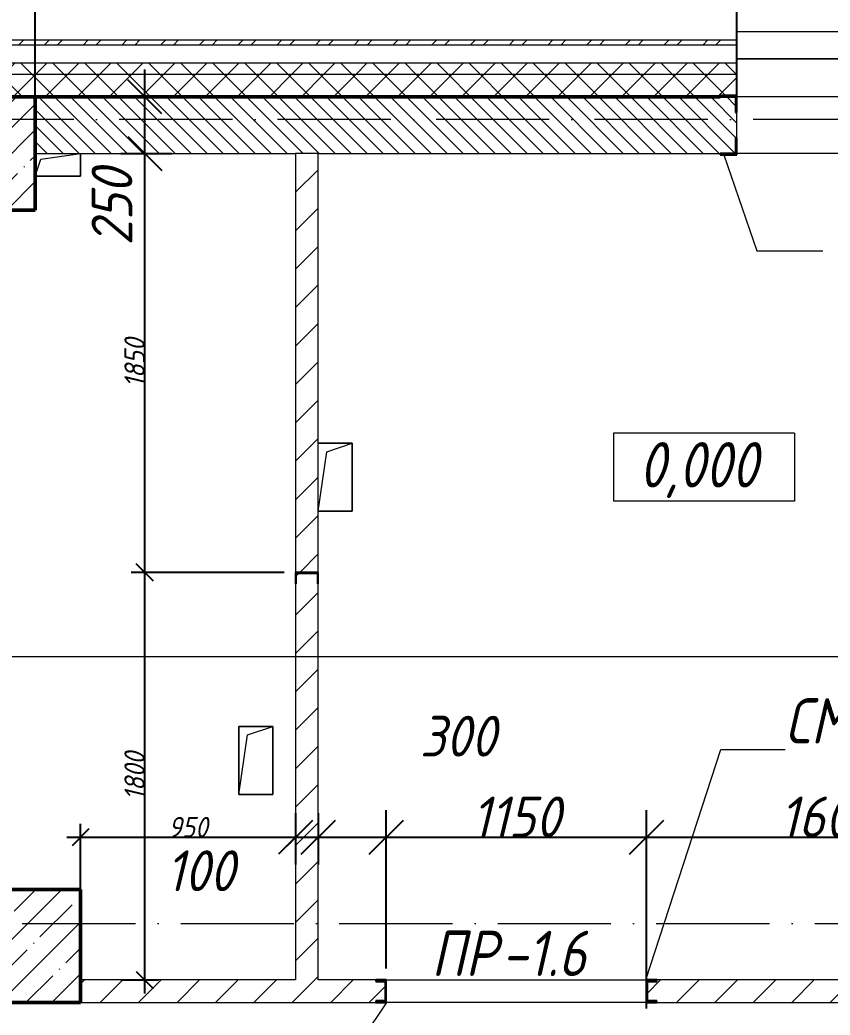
# Model space of a CAD drawing. Header units: millimetres. Extents: x -356862 to 418287, y 0 to 839748.
# Drawn here: x -97068 to -93489, y 626342 to 630737 of the extents above; entities that cross this region are included whole.
import ezdxf

# ---------------------------------------------------------------- set-up
doc = ezdxf.new("R2010")
doc.units = ezdxf.units.MM
doc.linetypes.add('50_200_ШТРИХ_1Т_ш5_п1_п1_', pattern=[700, 500, -100, 0, -100])
for name, color, linetype, lineweight in [('A-____-____-DIMS', 7, 'Continuous', 9), ('A-DOOR-____-OTLN', 7, 'Continuous', 9), ('A-FLOR-____-OTLN', 7, 'Continuous', 9), ('A-GENM-____-IDEN', 7, 'Continuous', 9), ('A-GENM-____-MCUT', 7, 'Continuous', 25), ('A-GENM-____-OTLN', 7, 'Continuous', 9), ('A-GENM-____-OTLN-1', 7, 'Continuous', 25), ('A-GLAZ-____-OTLN', 7, 'Continuous', 9), ('A-WALL-____-MCUT', 7, 'Continuous', 13), ('A-WALL-____-MCUT-1', 7, 'Continuous', 9), ('A-WALL-____-MCUT-2', 7, 'Continuous', 50), ('A-WALL-____-OTLN', 7, 'Continuous', 9), ('A-WALL-____-PATT-1', 7, 'Continuous', 9), ('G-____-____-DIMS', 7, 'Continuous', 9), ('S-COLS-____-MCUT', 7, 'Continuous', 50), ('S-COLS-____-OTLN', 7, 'Continuous', 9), ('S-GRID-____-OTLN-1', 7, '50_200_ШТРИХ_1Т_ш5_п1_п1_', 9)]:
    doc.layers.add(name, color=color, linetype=linetype, lineweight=lineweight)
for name, color, linetype, lineweight, true_color in [('A-DOOR-____-OTLN-1', 7, 'Continuous', 9, 0xffffff), ('A-WALL-____-MCUT-5', 7, 'Continuous', 13, 0x000000), ('A-WALL-____-MCUT-7', 7, 'Continuous', 9, 0x000000), ('A-WALL-____-PATT-2', 7, 'Continuous', 9, 0x787878), ('A-WALL-____-PATT-5', 7, 'Continuous', 9, 0x000000), ('A-WALL-FNSH-MCUT-2', 7, 'Continuous', 13, 0x000000), ('A-WALL-FNSH-MCUT-3', 7, 'Continuous', 9, 0x000000), ('G-____-____-SYMB-2', 7, 'Continuous', 9, 0x000000), ('I-WALL-____-OTLN-3', 7, 'Continuous', 9, 0x000000)]:
    doc.layers.add(name, color=color, linetype=linetype, lineweight=lineweight, true_color=true_color)
doc.styles.add('ISOCPEUR_I_10', font='isocpeui.ttf', dxfattribs={"width": 0.9, "height": 180})
doc.styles.add('ISOCPEUR_I_14', font='isocpeui.ttf', dxfattribs={"width": 0.9, "height": 180})
doc.styles.add('ISOCPEUR_I_2', font='isocpeui.ttf', dxfattribs={"width": 0.85, "height": 2.3})
doc.styles.add('ISOCPEUR_I_7', font='isocpeui.ttf', dxfattribs={"width": 0.9, "height": 90})
doc.dimstyles.new('ISO-1_8_0_9К_СРЕДНИЙ_Кладочные_2', dxfattribs={"dimscale": 304.8, "dimtxt": 89.638306, "dimasz": 0.246063, "dimexe": 0.19685, "dimexo": 0, "dimgap": 0, "dimtad": 1, "dimdec": 3, "dimrnd": 0.001, "dimdsep": 46, "dimtxsty": 'ISOCPEUR_I_7', "dimblk1": 'OBLIQUE', "dimblk2": 'OBLIQUE', "dimsah": 1, "dimcen": 0.09, "dimdle": 0.19685, "dimazin": 0, "dimtfac": 1, "dimtdec": 4, "dimtix": 1, "dimtmove": 1, "dimatfit": 3, "dimfxl": 1, "dimtvp": 1, "dimtolj": 1, "dimtzin": 0, "dimarcsym": 2})
doc.dimstyles.new('ISO-1_8_0_9К_СРЕДНИЙ_Кладочные_5', dxfattribs={"dimscale": 304.8, "dimtxt": 179.276612, "dimasz": 0.492126, "dimexe": 0.393701, "dimexo": 0, "dimgap": 0, "dimtad": 1, "dimdec": 3, "dimrnd": 0.001, "dimdsep": 46, "dimtxsty": 'ISOCPEUR_I_10', "dimblk1": 'OBLIQUE', "dimblk2": 'OBLIQUE', "dimsah": 1, "dimcen": 0.09, "dimdle": 0.393701, "dimazin": 0, "dimtfac": 1, "dimtdec": 4, "dimtix": 1, "dimtmove": 2, "dimatfit": 3, "dimfxl": 1, "dimtvp": 1, "dimtolj": 1, "dimtzin": 0, "dimarcsym": 2})
doc.dimstyles.new('ISO-1_8_0_9К_СРЕДНИЙ_Кладочные_6', dxfattribs={"dimscale": 304.8, "dimtxt": 179.276612, "dimasz": 0.492126, "dimexe": 0.393701, "dimexo": 0, "dimgap": 0, "dimtad": 1, "dimdec": 3, "dimrnd": 0.001, "dimdsep": 46, "dimtxsty": 'ISOCPEUR_I_14', "dimblk1": 'OBLIQUE', "dimblk2": 'OBLIQUE', "dimsah": 1, "dimcen": 0.09, "dimdle": 0.393701, "dimazin": 0, "dimtfac": 1, "dimtdec": 4, "dimtix": 1, "dimtmove": 0, "dimatfit": 3, "dimfxl": 1, "dimtvp": 1, "dimtolj": 1, "dimtzin": 0, "dimarcsym": 2})
pattern_1 = [(45, (-175000.74, 544716.51), (-84.85281, 84.85281), [])]
pattern_2 = [(45, (-175000.74, 544716.51), (-70.71068, 70.71068), []), (135, (-175000.74, 544716.51), (-70.71068, -70.71068), [])]

# ---------------------------------------------------------------- blocks, each defined once
blk = doc.blocks.new('BSC_Колонна _Прямоугольная - 500х500-V56-АР1_Кладочный план 1 этажа в осях 1-64_Ю-ЯЯ')
at = {"layer": 'S-COLS-____-OTLN'}
h = blk.add_hatch(dxfattribs=at)
h.set_pattern_fill('FP_56', color=256, style=0, pattern_type=2)
h.set_pattern_definition([(45, (-77750, -85431.04), (-114.04925, 114.04925), []), (45, (-77635.95, -85431.04), (-114.04925, 114.04925), [201.613, -40.323, 3.353, -36.97])])
h.paths.add_polyline_path([(-250, -250), (250, -250), (250, 250), (-250, 250), (-250, 47.4)], flags=0)
at = {"layer": 'S-COLS-____-MCUT'}
for p, q in [((250, 250), (-250, 250)), ((-250, 250), (-250, -250)), ((250, -250), (250, 250)), ((-250, -250), (250, -250))]:
    blk.add_line(p, q, dxfattribs=at)
blk = doc.blocks.new('Проем_Дверь_Прямоугольный - 1800х2700h_оконные проемы-25805030-АР1_Кладочный план 1 этажа в осях 1-64_Ю-ЯЯ')
at = {"layer": 'A-DOOR-____-OTLN-1'}
for p, q in [((900, 125), (-900, 125)), ((900, -125), (-900, -125))]:
    blk.add_line(p, q, dxfattribs=at)
blk = doc.blocks.new('BSC_Колонна _Прямоугольная - 500х700-V172-АР1_Кладочный план 1 этажа в осях 1-64_Ю-ЯЯ')
at = {"layer": 'S-COLS-____-OTLN'}
h = blk.add_hatch(dxfattribs=at)
h.set_pattern_fill('FP_177', color=256, style=0, pattern_type=2)
h.set_pattern_definition([(315, (-81931.04, 77850), (114.04925, 114.04925), []), (315, (-81931.04, 77735.95), (114.04925, 114.04925), [201.613, -40.323, 3.353, -36.97])])
h.paths.add_polyline_path([(-250, 350), (-250, -350), (250, -350), (250, 350)], flags=0)
at = {"layer": 'S-COLS-____-MCUT'}
for p, q in [((250, 350), (-250, 350)), ((-250, 350), (-250, -350)), ((250, -350), (250, 350)), ((-250, -350), (250, -350))]:
    blk.add_line(p, q, dxfattribs=at)
blk = doc.blocks.new('Фахверк_СКБ_Уголок - 250_2700-27497298-АР1_Кладочный план 1 этажа в осях 1-64_Ю-ЯЯ')
at = {"layer": 'A-GENM-____-MCUT'}
for p, q in [((200, 181), (125, 181)), ((125, 181), (125, 106)), ((200, 175), (200, 181)), ((131, 106), (131, 175)), ((131, 175), (200, 175)), ((125, 106), (131, 106)), ((131, -6), (125, -6)), ((125, -6), (125, -81)), ((131, -75), (131, -6)), ((125, -81), (200, -81)), ((200, -75), (131, -75)), ((200, -81), (200, -75))]:
    blk.add_line(p, q, dxfattribs=at)
blk = doc.blocks.new('154_Фахверк_СКБ_Швеллер - Тип_100_4010-27736299-АР1_Кладочный план 1 этажа в осях 1-64_Ю-ЯЯ')
at = {"layer": 'A-GENM-____-MCUT'}
for p, q in [((175, 50), (125, 50)), ((125, 50), (125, -50)), ((128, 47), (175, 47)), ((128, -47), (128, 47)), ((175, 47), (175, 50)), ((125, -50), (175, -50)), ((175, -47), (128, -47)), ((175, -50), (175, -47))]:
    blk.add_line(p, q, dxfattribs=at)
blk = doc.blocks.new('154_Стойка_СКБ_Швеллер - СМ-2230_100-28215779-АР1_Кладочный план 1 этажа в осях 1-64_Ю-ЯЯ')
at = {"layer": 'A-GENM-____-MCUT'}
for p, q in [((171, 50), (125, 50)), ((125, 50), (125, -50)), ((171, 42.4), (171, 50)), ((129.5, 42.4), (171, 42.4)), ((129.5, -42.4), (129.5, 42.4)), ((171, -42.4), (129.5, -42.4)), ((171, -50), (171, -42.4)), ((125, -50), (171, -50))]:
    blk.add_line(p, q, dxfattribs=at)
blk = doc.blocks.new('AR_Отверстие прямоугольное _в плите_ - AR_Отверстие прямоугольное _в плите_-30459760-АР1_Кладочный план 1 этажа в осях 1-64_Ю-ЯЯ')
at = {"layer": 'A-GENM-____-OTLN'}
for p, q in [((75, 150), (-75, 150)), ((-75, 150), (-75, -150)), ((-37.5, 112.5), (75, 150)), ((75, -150), (75, 150)), ((-75, -150), (-37.5, 112.5)), ((-75, -150), (75, -150))]:
    blk.add_line(p, q, dxfattribs=at)
blk = doc.blocks.new('AR_Отверстие прямоугольное _в плите_ - AR_Отверстие прямоугольное _в плите_-V196-АР1_Кладочный план 1 этажа в осях 1-64_Ю-ЯЯ')
at = {"layer": 'A-GENM-____-OTLN'}
for p, q in [((75, 150), (-75, 150)), ((-37.5, 112.5), (75, 150)), ((75, -150), (75, 150)), ((-75, -150), (-37.5, 112.5)), ((-75, -150), (75, -150))]:
    blk.add_line(p, q, dxfattribs=at)
blk = doc.blocks.new('AR_Отверстие прямоугольное _в плите_ - AR_Отверстие прямоугольное _в плите_-V225-АР1_Кладочный план 1 этажа в осях 1-64_Ю-ЯЯ')
at = {"layer": 'A-GENM-____-OTLN'}
for p, q in [((-75, 25), (100, 50)), ((100, -50), (100, 50)), ((-100, -50), (-75, 25)), ((-100, -50), (100, -50))]:
    blk.add_line(p, q, dxfattribs=at)
blk = doc.blocks.new('Отлив_СКБ - Отлив витража_120_НВФ-31885689-АР1_Кладочный план 1 этажа в осях 1-64_Ю-ЯЯ')
at = {"layer": 'A-GLAZ-____-OTLN'}
for p, q in [((0, 83), (0, 120)), ((1800, 120), (0, 120)), ((1800, 120), (1800, 83)), ((0, 2), (1800, 2)), ((1800, 0), (0, 0))]:
    blk.add_line(p, q, dxfattribs=at)
blk = doc.blocks.new('_Oblique')
at = {"color": 0, "linetype": 'ByBlock', "lineweight": -2}
blk.add_line((-0.5, -0.5), (0.5, 0.5), dxfattribs=at)
blk = doc.blocks.new('*D12552')
at = {"layer": 'A-____-____-DIMS', "color": 0, "lineweight": -2, "transparency": 16777216}
for p, q in [((-96516.7, 626437.6), (-96516.7, 628357.6)), ((-95900.7, 628297.6), (-96576.7, 628297.6)), ((-96622.8, 626497.6), (-96456.7, 626497.6))]:
    blk.add_line(p, q, dxfattribs=at)
at = {"layer": 'Defpoints', "color": 0, "transparency": 16777216}
for p in [(-96516.7, 628297.6), (-95900.7, 628297.6), (-96622.8, 626497.6)]:
    blk.add_point(p, dxfattribs=at)
at = {"layer": 'A-____-____-DIMS', "color": 0, "lineweight": -2, "transparency": 16777216, "xscale": 75, "yscale": 75, "zscale": 75}
for p, rotation in [((-96516.7, 628297.6), 90), ((-96516.7, 626497.6), 270)]:
    blk.add_blockref('_Oblique', p, dxfattribs=dict(at, rotation=rotation))
at = {"layer": 'A-____-____-DIMS', "color": 0, "transparency": 16777216, "insert": (-96561.7, 627397.6), "char_height": 90, "width": 504.733, "attachment_point": 5, "rotation": 90, "style": 'ISOCPEUR_I_7'}
blk.add_mtext('\\A1;1800', dxfattribs=at)
blk = doc.blocks.new('*D12553')
at = {"layer": 'A-____-____-DIMS', "color": 0, "lineweight": -2, "transparency": 16777216}
for p, q in [((-96516.7, 628237.6), (-96516.7, 630207.6)), ((-96622.8, 630147.6), (-96456.7, 630147.6)), ((-95900.7, 628297.6), (-96576.7, 628297.6))]:
    blk.add_line(p, q, dxfattribs=at)
at = {"layer": 'Defpoints', "color": 0, "transparency": 16777216}
for p in [(-96622.8, 630147.6), (-96516.7, 630147.6), (-95900.7, 628297.6)]:
    blk.add_point(p, dxfattribs=at)
at = {"layer": 'A-____-____-DIMS', "color": 0, "lineweight": -2, "transparency": 16777216, "xscale": 75, "yscale": 75, "zscale": 75}
for p, rotation in [((-96516.7, 630147.6), 90), ((-96516.7, 628297.6), 270)]:
    blk.add_blockref('_Oblique', p, dxfattribs=dict(at, rotation=rotation))
at = {"layer": 'A-____-____-DIMS', "color": 0, "transparency": 16777216, "insert": (-96561.7, 629222.6), "char_height": 90, "width": 504.733, "attachment_point": 5, "rotation": 90, "style": 'ISOCPEUR_I_7'}
blk.add_mtext('\\A1;1850', dxfattribs=at)
blk = doc.blocks.new('*D12554')
at = {"layer": 'A-____-____-DIMS', "color": 0, "lineweight": -2, "transparency": 16777216}
for p, q in [((-96516.7, 630027.6), (-96516.7, 630517.6)), ((-96622.8, 630397.6), (-96396.7, 630397.6)), ((-96622.8, 630147.6), (-96396.7, 630147.6))]:
    blk.add_line(p, q, dxfattribs=at)
at = {"layer": 'Defpoints', "color": 0, "transparency": 16777216}
for p in [(-96622.8, 630397.6), (-96516.7, 630397.6), (-96622.8, 630147.6)]:
    blk.add_point(p, dxfattribs=at)
at = {"layer": 'A-____-____-DIMS', "color": 0, "lineweight": -2, "transparency": 16777216, "xscale": 150, "yscale": 150, "zscale": 150}
for p, rotation in [((-96516.7, 630397.6), 90), ((-96516.7, 630147.6), 270)]:
    blk.add_blockref('_Oblique', p, dxfattribs=dict(at, rotation=rotation))
at = {"layer": 'A-____-____-DIMS', "color": 0, "transparency": 16777216, "insert": (-96751.8, 629741.3), "char_height": 180, "width": 409.578, "attachment_point": 1, "rotation": 90, "line_spacing_factor": 1.149209, "style": 'ISOCPEUR_I_10'}
blk.add_mtext('\\A1;250', dxfattribs=at)
blk = doc.blocks.new('*D12655')
at = {"layer": 'A-____-____-DIMS', "color": 0, "lineweight": -2, "transparency": 16777216}
for p, q in [((-95850.7, 627233.5), (-95850.7, 627067.4)), ((-96800.7, 626497.6), (-96800.7, 627187.4)), ((-96860.7, 627127.4), (-95790.7, 627127.4))]:
    blk.add_line(p, q, dxfattribs=at)
at = {"layer": 'Defpoints', "color": 0, "transparency": 16777216}
for p in [(-95850.7, 627233.5), (-95850.7, 627127.4), (-96800.7, 626497.6)]:
    blk.add_point(p, dxfattribs=at)
at = {"layer": 'A-____-____-DIMS', "color": 0, "lineweight": -2, "transparency": 16777216, "xscale": 75, "yscale": 75, "zscale": 75, "rotation": 180}
blk.add_blockref('_Oblique', (-96800.7, 627127.4), dxfattribs=at)
at = {"layer": 'A-____-____-DIMS', "color": 0, "lineweight": -2, "transparency": 16777216, "xscale": 75, "yscale": 75, "zscale": 75}
blk.add_blockref('_Oblique', (-95850.7, 627127.4), dxfattribs=at)
at = {"layer": 'A-____-____-DIMS', "color": 0, "transparency": 16777216, "insert": (-96325.7, 627172.4), "char_height": 90, "width": 409.578, "attachment_point": 5, "style": 'ISOCPEUR_I_7'}
blk.add_mtext('\\A1;950', dxfattribs=at)
blk = doc.blocks.new('*D12656')
at = {"layer": 'A-____-____-DIMS', "color": 0, "lineweight": -2, "transparency": 16777216}
for p, q in [((-95850.7, 627233.5), (-95850.7, 627007.4)), ((-95750.7, 627233.5), (-95750.7, 627007.4)), ((-95970.7, 627127.4), (-95630.7, 627127.4))]:
    blk.add_line(p, q, dxfattribs=at)
at = {"layer": 'Defpoints', "color": 0, "transparency": 16777216}
for p in [(-95850.7, 627233.5), (-95750.7, 627233.5), (-95750.7, 627127.4)]:
    blk.add_point(p, dxfattribs=at)
at = {"layer": 'A-____-____-DIMS', "color": 0, "lineweight": -2, "transparency": 16777216, "xscale": 150, "yscale": 150, "zscale": 150, "rotation": 180}
blk.add_blockref('_Oblique', (-95850.7, 627127.4), dxfattribs=at)
at = {"layer": 'A-____-____-DIMS', "color": 0, "lineweight": -2, "transparency": 16777216, "xscale": 150, "yscale": 150, "zscale": 150}
blk.add_blockref('_Oblique', (-95750.7, 627127.4), dxfattribs=at)
at = {"layer": 'A-____-____-DIMS', "color": 0, "transparency": 16777216, "insert": (-96423, 627069.7), "char_height": 180, "width": 368.207, "attachment_point": 1, "line_spacing_factor": 1.149209, "style": 'ISOCPEUR_I_10'}
blk.add_mtext('\\A1;100', dxfattribs=at)
blk = doc.blocks.new('*D12657')
at = {"layer": 'A-____-____-DIMS', "color": 0, "lineweight": -2, "transparency": 16777216}
for p, q in [((-95750.7, 627233.5), (-95750.7, 627007.4)), ((-95450.7, 626547.6), (-95450.7, 627247.4)), ((-95870.7, 627127.4), (-95330.7, 627127.4))]:
    blk.add_line(p, q, dxfattribs=at)
at = {"layer": 'Defpoints', "color": 0, "transparency": 16777216}
for p in [(-95750.7, 627233.5), (-95450.7, 627127.4), (-95450.7, 626547.6)]:
    blk.add_point(p, dxfattribs=at)
at = {"layer": 'A-____-____-DIMS', "color": 0, "lineweight": -2, "transparency": 16777216, "xscale": 150, "yscale": 150, "zscale": 150, "rotation": 180}
blk.add_blockref('_Oblique', (-95750.7, 627127.4), dxfattribs=at)
at = {"layer": 'A-____-____-DIMS', "color": 0, "lineweight": -2, "transparency": 16777216, "xscale": 150, "yscale": 150, "zscale": 150}
blk.add_blockref('_Oblique', (-95450.7, 627127.4), dxfattribs=at)
at = {"layer": 'A-____-____-DIMS', "color": 0, "transparency": 16777216, "insert": (-95301.4, 627664.1), "char_height": 180, "width": 409.578, "attachment_point": 1, "line_spacing_factor": 1.149209, "style": 'ISOCPEUR_I_10'}
blk.add_mtext('\\A1;300', dxfattribs=at)
blk = doc.blocks.new('*D12658')
at = {"layer": 'A-____-____-DIMS', "color": 0, "lineweight": -2, "transparency": 16777216}
for p, q in [((-95450.7, 626547.6), (-95450.7, 627247.4)), ((-94300.7, 626371.2), (-94300.7, 627247.4)), ((-95570.7, 627127.4), (-94180.7, 627127.4))]:
    blk.add_line(p, q, dxfattribs=at)
at = {"layer": 'Defpoints', "color": 0, "transparency": 16777216}
for p in [(-94300.7, 627127.4), (-95450.7, 626547.6), (-94300.7, 626371.2)]:
    blk.add_point(p, dxfattribs=at)
at = {"layer": 'A-____-____-DIMS', "color": 0, "lineweight": -2, "transparency": 16777216, "xscale": 150, "yscale": 150, "zscale": 150, "rotation": 180}
blk.add_blockref('_Oblique', (-95450.7, 627127.4), dxfattribs=at)
at = {"layer": 'A-____-____-DIMS', "color": 0, "lineweight": -2, "transparency": 16777216, "xscale": 150, "yscale": 150, "zscale": 150}
blk.add_blockref('_Oblique', (-94300.7, 627127.4), dxfattribs=at)
at = {"layer": 'A-____-____-DIMS', "color": 0, "transparency": 16777216, "insert": (-94875.7, 627217.4), "char_height": 180, "width": 463.361, "attachment_point": 5, "style": 'ISOCPEUR_I_14'}
blk.add_mtext('\\A1;1150', dxfattribs=at)
blk = doc.blocks.new('*D12659')
at = {"layer": 'A-____-____-DIMS', "color": 0, "lineweight": -2, "transparency": 16777216}
for p, q in [((-94300.7, 626371.2), (-94300.7, 627247.4)), ((-92700.7, 626397.6), (-92700.7, 627247.4)), ((-94420.7, 627127.4), (-92580.7, 627127.4))]:
    blk.add_line(p, q, dxfattribs=at)
at = {"layer": 'Defpoints', "color": 0, "transparency": 16777216}
for p in [(-92700.7, 627127.4), (-92700.7, 626397.6), (-94300.7, 626371.2)]:
    blk.add_point(p, dxfattribs=at)
at = {"layer": 'A-____-____-DIMS', "color": 0, "lineweight": -2, "transparency": 16777216, "xscale": 150, "yscale": 150, "zscale": 150, "rotation": 180}
blk.add_blockref('_Oblique', (-94300.7, 627127.4), dxfattribs=at)
at = {"layer": 'A-____-____-DIMS', "color": 0, "lineweight": -2, "transparency": 16777216, "xscale": 150, "yscale": 150, "zscale": 150}
blk.add_blockref('_Oblique', (-92700.7, 627127.4), dxfattribs=at)
at = {"layer": 'A-____-____-DIMS', "color": 0, "transparency": 16777216, "insert": (-93500.7, 627217.4), "char_height": 180, "width": 504.733, "attachment_point": 5, "style": 'ISOCPEUR_I_14'}
blk.add_mtext('\\A1;1600', dxfattribs=at)
blk = doc.blocks.new('*D12704')
at = {"layer": 'A-____-____-DIMS', "color": 0, "lineweight": -2, "transparency": 16777216}
for p, q in [((-97000.7, 630397.6), (-97000.7, 631522.7)), ((-93900.7, 630403.6), (-93900.7, 631522.7)), ((-97120.7, 631402.7), (-93780.7, 631402.7))]:
    blk.add_line(p, q, dxfattribs=at)
at = {"layer": 'Defpoints', "color": 0, "transparency": 16777216}
for p in [(-93900.7, 631402.7), (-97000.7, 630397.6), (-93900.7, 630403.6)]:
    blk.add_point(p, dxfattribs=at)
at = {"layer": 'A-____-____-DIMS', "color": 0, "lineweight": -2, "transparency": 16777216, "xscale": 150, "yscale": 150, "zscale": 150, "rotation": 180}
blk.add_blockref('_Oblique', (-97000.7, 631402.7), dxfattribs=at)
at = {"layer": 'A-____-____-DIMS', "color": 0, "lineweight": -2, "transparency": 16777216, "xscale": 150, "yscale": 150, "zscale": 150}
blk.add_blockref('_Oblique', (-93900.7, 631402.7), dxfattribs=at)
at = {"layer": 'A-____-____-DIMS', "color": 0, "transparency": 16777216, "insert": (-95450.7, 631492.7), "char_height": 180, "width": 504.733, "attachment_point": 5, "style": 'ISOCPEUR_I_14'}
blk.add_mtext('\\A1;3100', dxfattribs=at)
blk = doc.blocks.new('*D12705')
at = {"layer": 'A-____-____-DIMS', "color": 0, "lineweight": -2, "transparency": 16777216}
for p, q in [((-93900.7, 630403.6), (-93900.7, 631522.7)), ((-92100.7, 630397.6), (-92100.7, 631522.7)), ((-94020.7, 631402.7), (-91980.7, 631402.7))]:
    blk.add_line(p, q, dxfattribs=at)
at = {"layer": 'Defpoints', "color": 0, "transparency": 16777216}
for p in [(-92100.7, 631402.7), (-93900.7, 630403.6), (-92100.7, 630397.6)]:
    blk.add_point(p, dxfattribs=at)
at = {"layer": 'A-____-____-DIMS', "color": 0, "lineweight": -2, "transparency": 16777216, "xscale": 150, "yscale": 150, "zscale": 150, "rotation": 180}
blk.add_blockref('_Oblique', (-93900.7, 631402.7), dxfattribs=at)
at = {"layer": 'A-____-____-DIMS', "color": 0, "lineweight": -2, "transparency": 16777216, "xscale": 150, "yscale": 150, "zscale": 150}
blk.add_blockref('_Oblique', (-92100.7, 631402.7), dxfattribs=at)
at = {"layer": 'A-____-____-DIMS', "color": 0, "transparency": 16777216, "insert": (-93000.7, 631492.7), "char_height": 180, "width": 504.733, "attachment_point": 5, "style": 'ISOCPEUR_I_14'}
blk.add_mtext('\\A1;1800', dxfattribs=at)
blk = doc.blocks.new('Высотные отметки - 9_5х3_5_h_-17668430-АР1_Кладочный план 1 этажа в осях 1-64_Ю-ЯЯ')
at = {"layer": 'G-____-____-DIMS'}
for p, q in [((-4, 3), (-4, 0)), ((4, 3), (-4, 3)), ((4, 3), (4, 0)), ((4, 0), (-4, 0))]:
    blk.add_line(p, q, dxfattribs=at)

msp = doc.modelspace()

# ---------------------------------------------------------------- hatches: boundary and pattern name
at = {"layer": 'A-WALL-____-PATT-1'}
h = msp.add_hatch(dxfattribs=at)
h.set_pattern_fill('FP_6', color=256, style=0, pattern_type=2)
h.set_pattern_definition([(135, (-175000.736, 544716.51), (-35.35534, -35.35534), [])])
h.paths.add_polyline_path([(-93906.7357, 630147.5526), (-93906.7357, 630216.5526), (-93900.7357, 630216.5526), (-93900.7357, 630328.5526), (-93906.7357, 630328.5526), (-93906.7357, 630397.5526), (-97000.7357, 630397.5526), (-97000.7357, 630147.5526), (-93975.7357, 630147.5526)], flags=0)
at = {"layer": 'A-WALL-____-PATT-2'}
h = msp.add_hatch(dxfattribs=at)
h.set_pattern_fill('FP_3', color=256, style=0, pattern_type=2)
h.set_pattern_definition([(45, (-175000.74, 544716.51), (-85.53659, 85.53659), []), (45, (-174943.71, 544716.51), (-85.53659, 85.53659), [])])
h.paths.add_polyline_path([(-88409.5288, 630627.5526), (-85990.7357, 630627.5526), (-85990.7357, 630647.5526), (-89175.7357, 630647.5526), (-89175.7357, 630627.5526)], flags=0)
h.paths.add_polyline_path([(-92100.7357, 630627.5526), (-90975.7357, 630627.5526), (-90975.7357, 630647.5526), (-92100.7357, 630647.5526)], flags=0)
h.paths.add_polyline_path([(-93900.7357, 630627.5526), (-93900.7357, 630647.5526), (-97950.7357, 630647.5526), (-97950.7357, 630627.5526), (-95479.3859, 630627.5526)], flags=0)
h.paths.add_polyline_path([(-100265.7357, 630627.5526), (-99750.7357, 630627.5526), (-99750.7357, 630647.5526), (-100265.7357, 630647.5526)], flags=0)
h = msp.add_hatch(dxfattribs=at)
h.set_pattern_fill('FP_1', color=256, style=0, pattern_type=2)
h.set_pattern_definition(pattern_2)
h.paths.add_polyline_path([(-86642.0645, 630497.5526), (-85990.7357, 630497.5526), (-85990.7357, 630547.5526), (-89175.7357, 630547.5526), (-89175.7357, 630497.5526), (-87525.7966, 630497.5526)], flags=0)
h.paths.add_polyline_path([(-93900.7357, 630497.5526), (-93900.7357, 630547.5526), (-97950.7357, 630547.5526), (-97950.7357, 630497.5526), (-95479.3859, 630497.5526)], flags=0)
h.paths.add_polyline_path([(-92100.7357, 630497.5526), (-90975.7357, 630497.5526), (-90975.7357, 630547.5526), (-92100.7357, 630547.5526)], flags=0)
h.paths.add_polyline_path([(-99750.7357, 630497.5526), (-99750.7357, 630547.5526), (-100265.7357, 630547.5526), (-100265.7357, 630497.5526), (-99898.0466, 630497.5526)], flags=0)
h = msp.add_hatch(dxfattribs=at)
h.set_pattern_fill('FP_1', color=256, style=0, pattern_type=2)
h.set_pattern_definition(pattern_2)
h.paths.add_polyline_path([(-100250.7357, 630397.5526), (-99750.7357, 630397.5526), (-99750.7357, 630497.5526), (-100265.7357, 630497.5526), (-100265.7357, 630397.5526)], flags=0)
h.paths.add_polyline_path([(-85990.7357, 630397.5526), (-85990.7357, 630497.5526), (-89175.7357, 630497.5526), (-89175.7357, 630403.5526), (-89100.7357, 630403.5526), (-89100.7357, 630397.5526), (-86250.7357, 630397.5526)], flags=0)
h.paths.add_polyline_path([(-97500.7357, 630397.5526), (-93975.7357, 630397.5526), (-93975.7357, 630403.5526), (-93900.7357, 630403.5526), (-93900.7357, 630497.5526), (-97950.7357, 630497.5526), (-97950.7357, 630403.5526), (-97875.7357, 630403.5526), (-97875.7357, 630397.5526)], flags=0)
h.paths.add_polyline_path([(-92100.7357, 630397.5526), (-91050.7357, 630397.5526), (-91050.7357, 630403.5526), (-90975.7357, 630403.5526), (-90975.7357, 630497.5526), (-92100.7357, 630497.5526)], flags=0)
at = {"layer": 'A-WALL-____-PATT-5'}
h = msp.add_hatch(dxfattribs=at)
h.set_pattern_fill('FP_4', color=256, style=0, pattern_type=2)
h.set_pattern_definition(pattern_1)
h.paths.add_polyline_path([(-95850.7357, 626497.5526), (-95750.7357, 626497.5526), (-95750.7357, 628247.5526), (-95753.7357, 628247.5526), (-95753.7357, 628294.5526), (-95847.7357, 628294.5526), (-95847.7357, 628247.5526), (-95850.7357, 628247.5526), (-95850.7357, 627773.231)], flags=0)
h.paths.add_polyline_path([(-95750.7357, 628297.5526), (-95750.7357, 630147.5526), (-95850.7357, 630147.5526), (-95850.7357, 628297.5526), (-95753.7357, 628297.5526)], flags=0)
h = msp.add_hatch(dxfattribs=at)
h.set_pattern_fill('FP_4', color=256, style=0, pattern_type=2)
h.set_pattern_definition(pattern_1)
h.paths.add_polyline_path([(-95496.7357, 626397.5526), (-95496.7357, 626405.1526), (-95455.2357, 626405.1526), (-95455.2357, 626489.9526), (-95496.7357, 626489.9526), (-95496.7357, 626497.5526), (-96800.7357, 626497.5526), (-96800.7357, 626397.5526)], flags=0)
h.paths.add_polyline_path([(-92200.7357, 626397.5526), (-92200.7357, 626497.5526), (-94254.7357, 626497.5526), (-94254.7357, 626489.9526), (-94296.2357, 626489.9526), (-94296.2357, 626405.1526), (-94254.7357, 626405.1526), (-94254.7357, 626397.5526), (-92600.7357, 626397.5526)], flags=0)

# ---------------------------------------------------------------- linework, layer by layer
at = {"layer": 'A-FLOR-____-OTLN'}
for p, q in [((-96800.7357, 630147.5526), (-96800.7357, 630047.5526)), ((-96800.7357, 630047.5526), (-97000.7357, 630047.5526)), ((-95750.7357, 628867.5526), (-95600.7357, 628867.5526)), ((-95600.7357, 628867.5526), (-95600.7357, 628567.5526)), ((-95600.7357, 628567.5526), (-95750.7357, 628567.5526)), ((-96100.7357, 627617.2051), (-95950.7357, 627617.2051)), ((-96100.7357, 627317.2051), (-96100.7357, 627617.2051)), ((-95950.7357, 627617.2051), (-95950.7357, 627317.2051)), ((-95950.7357, 627317.2051), (-96100.7357, 627317.2051))]:
    msp.add_line(p, q, dxfattribs=at)
at = {"layer": 'A-GENM-____-IDEN'}
for p, q in [((-93959.069, 630141.5526), (-93812.7814, 629716.9132)), ((-93812.7814, 629716.9132), (-93521.1873, 629716.9132)), ((-94302.7357, 626497.5526), (-93971.6032, 627514.6716)), ((-93971.6032, 627514.6716), (-93688.4707, 627514.6716)), ((-95448.7357, 626397.5526), (-95674.364, 626065.0705))]:
    msp.add_line(p, q, dxfattribs=at)
at = {"layer": 'A-WALL-____-MCUT'}
for p in [(-97950.7357, 630627.5526), (-93900.7357, 630403.5526)]:
    msp.add_line(p, (-93900.7357, 630627.5526), dxfattribs=at)
at = {"layer": 'A-WALL-____-MCUT-1'}
for p, q in [((-93900.7357, 630216.5526), (-93900.7357, 630328.5526)), ((-97000.7357, 630147.5526), (-95850.7357, 630147.5526)), ((-95750.7357, 630147.5526), (-93975.7357, 630147.5526))]:
    msp.add_line(p, q, dxfattribs=at)
at = {"layer": 'A-WALL-____-MCUT-2'}
msp.add_line((-93975.7357, 630397.5526), (-97000.7357, 630397.5526), dxfattribs=at)
at = {"layer": 'A-WALL-____-MCUT-5'}
msp.add_line((-95750.7357, 630147.5526), (-95850.7357, 630147.5526), dxfattribs=at)
at = {"layer": 'A-WALL-____-MCUT-7'}
for p, q in [((-97950.7357, 630547.5526), (-93900.7357, 630547.5526)), ((-97950.7357, 630497.5526), (-93900.7357, 630497.5526))]:
    msp.add_line(p, q, dxfattribs=at)
at = {"layer": 'A-WALL-____-OTLN'}
for p, q in [((-92100.7357, 630397.5526), (-93900.7357, 630397.5526)), ((-92100.7357, 630147.5526), (-93900.7357, 630147.5526))]:
    msp.add_line(p, q, dxfattribs=at)
at = {"layer": 'A-WALL-FNSH-MCUT-2'}
for p, q in [((-95850.7357, 630147.5526), (-95850.7357, 628297.5526)), ((-95750.7357, 628297.5526), (-95750.7357, 630147.5526)), ((-95850.7357, 628247.5526), (-95850.7357, 626497.5526)), ((-95750.7357, 626497.5526), (-95750.7357, 628247.5526)), ((-95850.7357, 626497.5526), (-96800.7357, 626497.5526)), ((-95496.7357, 626497.5526), (-95750.7357, 626497.5526)), ((-92200.7357, 626497.5526), (-94254.7357, 626497.5526)), ((-96800.7357, 626397.5526), (-95496.7357, 626397.5526)), ((-94254.7357, 626397.5526), (-92700.7357, 626397.5526))]:
    msp.add_line(p, q, dxfattribs=at)
at = {"layer": 'A-WALL-FNSH-MCUT-3'}
for p, q in [((-93900.7357, 630647.5526), (-97950.7357, 630647.5526)), ((-93900.7357, 630627.5526), (-93900.7357, 630647.5526))]:
    msp.add_line(p, q, dxfattribs=at)
at = {"layer": 'G-____-____-SYMB-2'}
msp.add_line((-180262.5176, 627925.5632), (-70620.9903, 627925.5632), dxfattribs=at)
at = {"layer": 'I-WALL-____-OTLN-3'}
for p, q in [((-95450.7357, 626497.5526), (-94300.7357, 626497.5526)), ((-94300.7357, 626397.5526), (-95450.7357, 626397.5526))]:
    msp.add_line(p, q, dxfattribs=at)
at = {"layer": 'S-GRID-____-OTLN-1'}
for p, q in [((-70926.3291, 630297.5526), (-179669.5059, 630297.5526)), ((-179669.5059, 626747.5526), (-70926.3291, 626747.5526))]:
    msp.add_line(p, q, dxfattribs=at)

# ---------------------------------------------------------------- block references
at = {"layer": 'A-DOOR-____-OTLN'}
msp.add_blockref('Проем_Дверь_Прямоугольный - 1800х2700h_оконные проемы-25805030-АР1_Кладочный план 1 этажа в осях 1-64_Ю-ЯЯ', (-93000.7357, 630272.5526), dxfattribs=at)
at = {"layer": 'A-GENM-____-OTLN'}
for name, p in [('AR_Отверстие прямоугольное _в плите_ - AR_Отверстие прямоугольное _в плите_-V225-АР1_Кладочный план 1 этажа в осях 1-64_Ю-ЯЯ', (-96900.7357, 630097.5526)), ('AR_Отверстие прямоугольное _в плите_ - AR_Отверстие прямоугольное _в плите_-V196-АР1_Кладочный план 1 этажа в осях 1-64_Ю-ЯЯ', (-95675.7357, 628717.5526)), ('AR_Отверстие прямоугольное _в плите_ - AR_Отверстие прямоугольное _в плите_-30459760-АР1_Кладочный план 1 этажа в осях 1-64_Ю-ЯЯ', (-96025.7357, 627467.2051))]:
    msp.add_blockref(name, p, dxfattribs=at)
at = {"layer": 'A-GENM-____-OTLN-1'}
for name, p, rotation in [('Фахверк_СКБ_Уголок - 250_2700-27497298-АР1_Кладочный план 1 этажа в осях 1-64_Ю-ЯЯ', (-93775.7357, 630322.5526), 180), ('154_Фахверк_СКБ_Швеллер - Тип_100_4010-27736299-АР1_Кладочный план 1 этажа в осях 1-64_Ю-ЯЯ', (-95800.7357, 628422.5526), 270), ('154_Стойка_СКБ_Швеллер - СМ-2230_100-28215779-АР1_Кладочный план 1 этажа в осях 1-64_Ю-ЯЯ', (-95325.7357, 626447.5526), 180)]:
    msp.add_blockref(name, p, dxfattribs=dict(at, rotation=rotation))
msp.add_blockref('154_Стойка_СКБ_Швеллер - СМ-2230_100-28215779-АР1_Кладочный план 1 этажа в осях 1-64_Ю-ЯЯ', (-94425.7357, 626447.5526), dxfattribs=at)
at = {"layer": 'A-GLAZ-____-OTLN'}
msp.add_blockref('Отлив_СКБ - Отлив витража_120_НВФ-31885689-АР1_Кладочный план 1 этажа в осях 1-64_Ю-ЯЯ', (-93900.7357, 630564.5526), dxfattribs=at)
at = {"layer": 'G-____-____-DIMS', "xscale": 99.99999999999993, "yscale": 99.99999999999993, "zscale": 99.99999999999993}
msp.add_blockref('Высотные отметки - 9_5х3_5_h_-17668430-АР1_Кладочный план 1 этажа в осях 1-64_Ю-ЯЯ', (-94045.9735, 628611.5118), dxfattribs=at)
at = {"layer": 'S-COLS-____-OTLN'}
msp.add_blockref('BSC_Колонна _Прямоугольная - 500х500-V56-АР1_Кладочный план 1 этажа в осях 1-64_Ю-ЯЯ', (-97250.7357, 630147.5526), dxfattribs=at)
at = {"layer": 'S-COLS-____-OTLN', "rotation": 89.9999999999999}
msp.add_blockref('BSC_Колонна _Прямоугольная - 500х700-V172-АР1_Кладочный план 1 этажа в осях 1-64_Ю-ЯЯ', (-97150.7357, 626647.5526), dxfattribs=at)

# ---------------------------------------------------------------- texts
at = {"layer": 'A-GENM-____-IDEN', "char_height": 200, "attachment_point": 1, "style": 'ISOCPEUR_I_2'}
for s, insert, width in [('СМ', (-93688.4707, 627741.7877), 367.974562), ('ПР', (-95251.1924, 626714.6687), 375.18975), ('-1.6', (-94941.6299, 626714.6687), 505.063125)]:
    msp.add_mtext(s, dxfattribs=dict(at, insert=insert, width=width))
at = {"layer": 'G-____-____-DIMS', "insert": (-94332.8066, 628872.803), "char_height": 200, "width": 688.399425, "attachment_point": 1, "line_spacing_factor": 1.149209, "style": 'ISOCPEUR_I_2'}
msp.add_mtext('0,000', dxfattribs=at)

# ---------------------------------------------------------------- dimensions: what is measured, and where the dimension line sits
at = {"layer": 'A-____-____-DIMS'}
for base, p1, p2, dimstyle, override, picture, middle in [((-93900.7357, 631402.6599), (-97000.7357, 630397.5526), (-93900.7357, 630403.5526), 'ISO-1_8_0_9К_СРЕДНИЙ_Кладочные_6', {"dimpost": '<>', "dimfxl": 3100.005806}, '*D12704', (-95450.7357, 631492.6599)), ((-92100.7357, 631402.6599), (-93900.7357, 630403.5526), (-92100.7357, 630397.5526), 'ISO-1_8_0_9К_СРЕДНИЙ_Кладочные_6', {"dimpost": '<>', "dimfxl": 1800.01}, '*D12705', (-93000.7357, 631492.6599)), ((-94300.7357, 627127.3952), (-95450.7357, 626547.5526), (-94300.7357, 626371.1742), 'ISO-1_8_0_9К_СРЕДНИЙ_Кладочные_6', {"dimpost": '<>', "dimfxl": 1163.44717}, '*D12658', (-94875.7357, 627217.3952)), ((-92700.7357, 627127.3952), (-94300.7357, 626371.1742), (-92700.7357, 626397.5526), 'ISO-1_8_0_9К_СРЕДНИЙ_Кладочные_6', {"dimpost": '<>', "dimfxl": 1600.217428}, '*D12659', (-93500.7357, 627217.3952)), ((-95850.7357, 627127.3952), (-96800.7357, 626497.5526), (-95850.7357, 627233.4612), 'ISO-1_8_0_9К_СРЕДНИЙ_Кладочные_2', {"dimpost": '<>', "dimfxl": 1201.691083}, '*D12655', (-96325.7357, 627172.3952))]:
    dim = msp.add_linear_dim(base=base, p1=p1, p2=p2, dimstyle=dimstyle, override=override, dxfattribs=at)
    dim.commit()
    dim.dimension.update_dxf_attribs({"geometry": picture, "text_midpoint": middle})
dim = msp.add_linear_dim(base=(-96516.6879, 630397.5526), p1=(-96622.754, 630147.5526), p2=(-96622.754, 630397.5526), angle=90, dimstyle='ISO-1_8_0_9К_СРЕДНИЙ_Кладочные_5', override={"dimpost": '<>', "dimfxl": 250}, dxfattribs=at)
dim.commit()
dim.dimension.update_dxf_attribs({"geometry": '*D12554', "text_midpoint": (-96631.85, 629946.1035), "dimtype": 160, "text_rotation": 90})
for base, p1, p2, override, picture, middle in [((-96516.6879, 630147.5526), (-95900.7357, 628297.5526), (-96622.754, 630147.5526), {"dimpost": '<>', "dimfxl": 1985.902902}, '*D12553', (-96561.6879, 629222.5526)), ((-96516.6879, 628297.5526), (-96622.754, 626497.5526), (-95900.7357, 628297.5526), {"dimpost": '<>', "dimfxl": 1939.409791}, '*D12552', (-96561.6879, 627397.5526))]:
    dim = msp.add_linear_dim(base=base, p1=p1, p2=p2, angle=90, dimstyle='ISO-1_8_0_9К_СРЕДНИЙ_Кладочные_2', override=override, dxfattribs=at)
    dim.commit()
    dim.dimension.update_dxf_attribs({"geometry": picture, "text_midpoint": middle})
for base, p1, p2, override, picture, middle in [((-95450.7357, 627127.3952), (-95750.7357, 627233.4612), (-95450.7357, 626547.5526), {"dimpost": '<>', "dimfxl": 748.645844}, '*D12657', (-95096.5738, 627544.1189)), ((-95750.7357, 627127.3952), (-95850.7357, 627233.4612), (-95750.7357, 627233.4612), {"dimpost": '<>', "dimfxl": 100}, '*D12656', (-96238.8552, 626949.7015))]:
    dim = msp.add_linear_dim(base=base, p1=p1, p2=p2, dimstyle='ISO-1_8_0_9К_СРЕДНИЙ_Кладочные_5', override=override, dxfattribs=at)
    dim.commit()
    dim.dimension.update_dxf_attribs({"geometry": picture, "text_midpoint": middle, "dimtype": 160})

doc.saveas('drawing.dxf')
